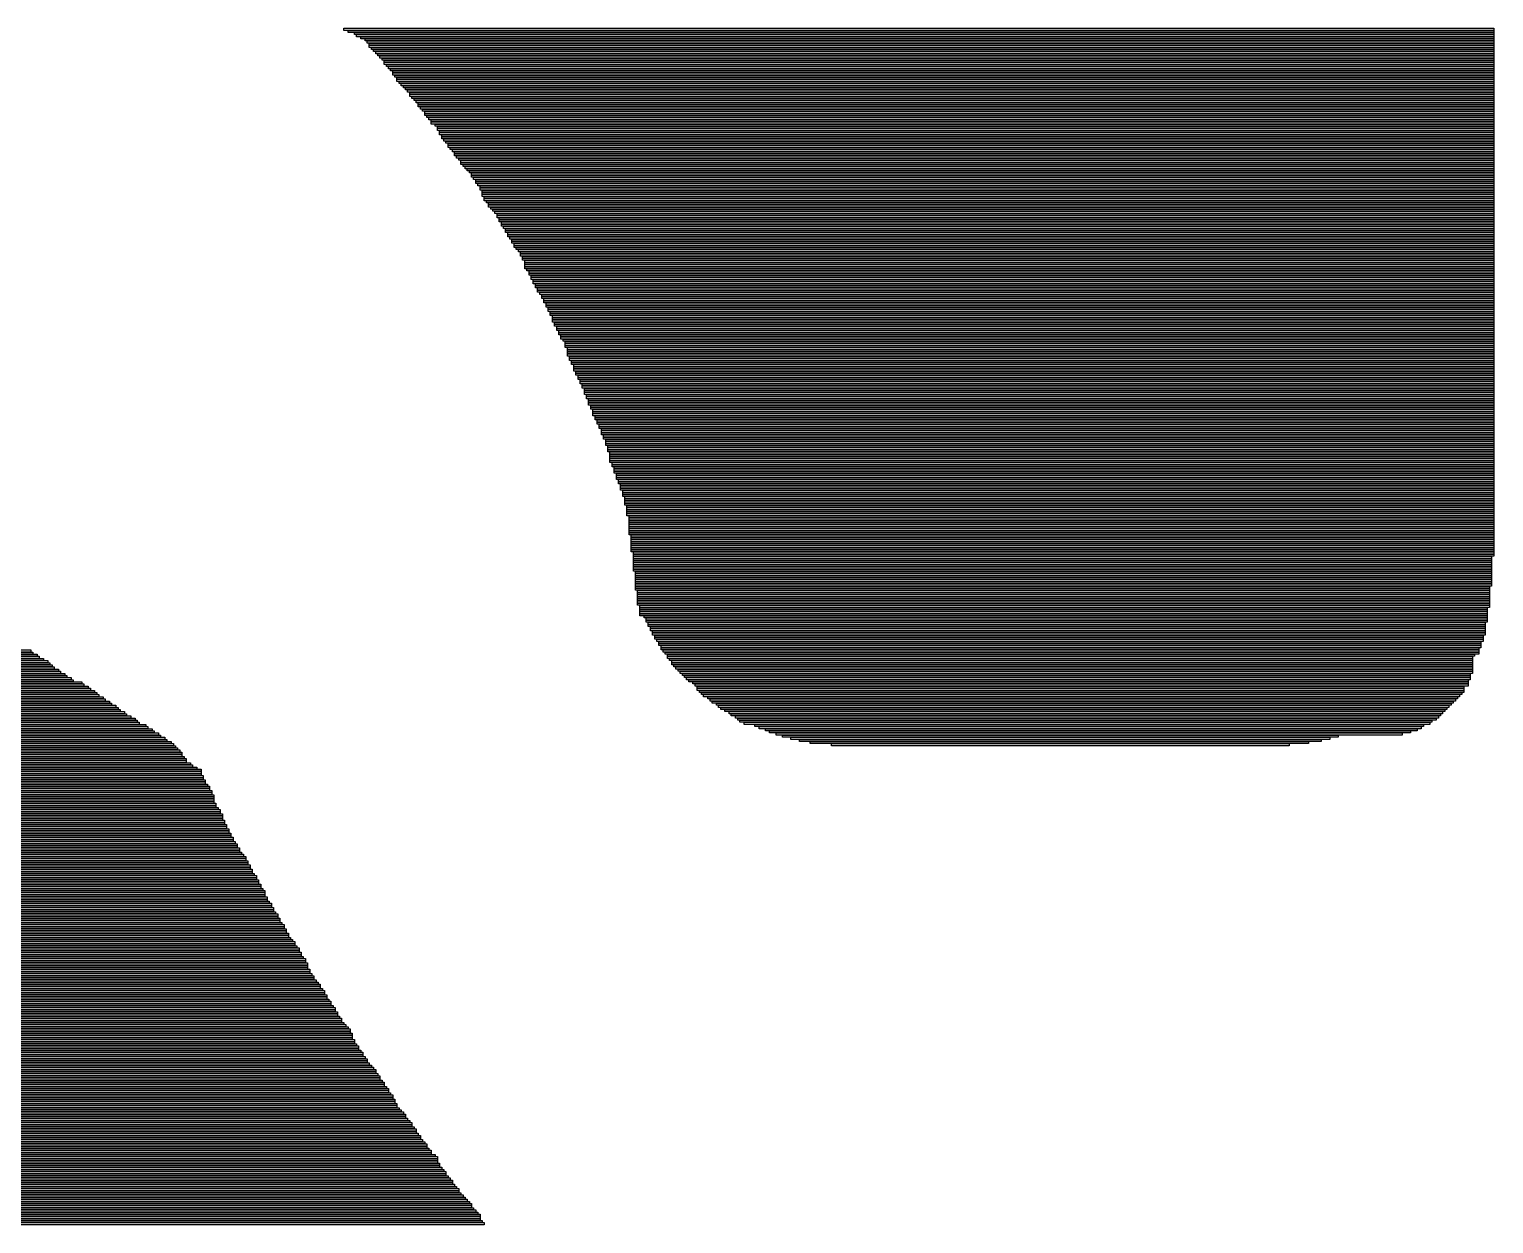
# Model space of a CAD drawing. Extents: x -4795 to 4795, y -4565 to 4565.
# Drawn here: x -2046 to -671, y 2282 to 3404 of the extents above; entities that cross this region are included whole.
import ezdxf

# ---------------------------------------------------------------- set-up
doc = ezdxf.new("R2010")
doc.units = 0
doc.layers.add('L1D0', color=1, linetype='CONTINUOUS')

# ---------------------------------------------------------------- blocks, each defined once
blk = doc.blocks.new('SOI_PAD5.png')
at = {"layer": 'L1D0'}
for points in [[(-1751, 3403), (-1751, 3405), (-671, 3405), (-671, 3403)], [(-1747, 3401), (-1747, 3403), (-671, 3403), (-671, 3401)], [(-1741, 3399), (-1741, 3401), (-671, 3401), (-671, 3399)], [(-1739, 3397), (-1739, 3399), (-671, 3399), (-671, 3397)], [(-1735, 3395), (-1735, 3397), (-671, 3397), (-671, 3395)], [(-1731, 3393), (-1731, 3395), (-671, 3395), (-671, 3393)], [(-1729, 3391), (-1729, 3393), (-671, 3393), (-671, 3391)], [(-1727, 3389), (-1727, 3391), (-671, 3391), (-671, 3389)], [(-1727, 3387), (-1727, 3389), (-671, 3389), (-671, 3387)], [(-1725, 3385), (-1725, 3387), (-671, 3387), (-671, 3385)], [(-1723, 3383), (-1723, 3385), (-671, 3385), (-671, 3383)], [(-1721, 3381), (-1721, 3383), (-671, 3383), (-671, 3381)], [(-1719, 3379), (-1719, 3381), (-671, 3381), (-671, 3379)], [(-1717, 3377), (-1717, 3379), (-671, 3379), (-671, 3377)], [(-1715, 3375), (-1715, 3377), (-671, 3377), (-671, 3375)], [(-1713, 3373), (-1713, 3375), (-671, 3375), (-671, 3373)], [(-1713, 3371), (-1713, 3373), (-671, 3373), (-671, 3371)], [(-1711, 3369), (-1711, 3371), (-671, 3371), (-671, 3369)], [(-1709, 3367), (-1709, 3369), (-671, 3369), (-671, 3367)], [(-1707, 3365), (-1707, 3367), (-671, 3367), (-671, 3365)], [(-1705, 3363), (-1705, 3365), (-671, 3365), (-671, 3363)], [(-1705, 3361), (-1705, 3363), (-671, 3363), (-671, 3361)], [(-1703, 3359), (-1703, 3361), (-671, 3361), (-671, 3359)], [(-1701, 3357), (-1701, 3359), (-671, 3359), (-671, 3357)], [(-1701, 3355), (-1701, 3357), (-671, 3357), (-671, 3355)], [(-1699, 3353), (-1699, 3355), (-671, 3355), (-671, 3353)], [(-1697, 3351), (-1697, 3353), (-671, 3353), (-671, 3351)], [(-1695, 3349), (-1695, 3351), (-671, 3351), (-671, 3349)], [(-1693, 3347), (-1693, 3349), (-671, 3349), (-671, 3347)], [(-1691, 3345), (-1691, 3347), (-671, 3347), (-671, 3345)], [(-1689, 3343), (-1689, 3345), (-671, 3345), (-671, 3343)], [(-1689, 3341), (-1689, 3343), (-671, 3343), (-671, 3341)], [(-1687, 3339), (-1687, 3341), (-671, 3341), (-671, 3339)], [(-1685, 3337), (-1685, 3339), (-671, 3339), (-671, 3337)], [(-1683, 3335), (-1683, 3337), (-671, 3337), (-671, 3335)], [(-1681, 3333), (-1681, 3335), (-671, 3335), (-671, 3333)], [(-1681, 3331), (-1681, 3333), (-671, 3333), (-671, 3331)], [(-1679, 3329), (-1679, 3331), (-671, 3331), (-671, 3329)], [(-1677, 3327), (-1677, 3329), (-671, 3329), (-671, 3327)], [(-1675, 3325), (-1675, 3327), (-671, 3327), (-671, 3325)], [(-1675, 3323), (-1675, 3325), (-671, 3325), (-671, 3323)], [(-1673, 3321), (-1673, 3323), (-671, 3323), (-671, 3321)], [(-1671, 3319), (-1671, 3321), (-671, 3321), (-671, 3319)], [(-1669, 3317), (-1669, 3319), (-671, 3319), (-671, 3317)], [(-1669, 3315), (-1669, 3317), (-671, 3317), (-671, 3315)], [(-1665, 3313), (-1665, 3315), (-671, 3315), (-671, 3313)], [(-1663, 3311), (-1663, 3313), (-671, 3313), (-671, 3311)], [(-1663, 3309), (-1663, 3311), (-671, 3311), (-671, 3309)], [(-1661, 3307), (-1661, 3309), (-671, 3309), (-671, 3307)], [(-1661, 3305), (-1661, 3307), (-671, 3307), (-671, 3305)], [(-1659, 3303), (-1659, 3305), (-671, 3305), (-671, 3303)], [(-1659, 3301), (-1659, 3303), (-671, 3303), (-671, 3301)], [(-1657, 3299), (-1657, 3301), (-671, 3301), (-671, 3299)], [(-1655, 3297), (-1655, 3299), (-671, 3299), (-671, 3297)], [(-1653, 3295), (-1653, 3297), (-671, 3297), (-671, 3295)], [(-1653, 3293), (-1653, 3295), (-671, 3295), (-671, 3293)], [(-1651, 3291), (-1651, 3293), (-671, 3293), (-671, 3291)], [(-1649, 3289), (-1649, 3291), (-671, 3291), (-671, 3289)], [(-1647, 3287), (-1647, 3289), (-671, 3289), (-671, 3287)], [(-1647, 3285), (-1647, 3287), (-671, 3287), (-671, 3285)], [(-1645, 3283), (-1645, 3285), (-671, 3285), (-671, 3283)], [(-1643, 3281), (-1643, 3283), (-671, 3283), (-671, 3281)], [(-1641, 3279), (-1641, 3281), (-671, 3281), (-671, 3279)], [(-1641, 3277), (-1641, 3279), (-671, 3279), (-671, 3277)], [(-1639, 3275), (-1639, 3277), (-671, 3277), (-671, 3275)], [(-1637, 3273), (-1637, 3275), (-671, 3275), (-671, 3273)], [(-1635, 3271), (-1635, 3273), (-671, 3273), (-671, 3271)], [(-1633, 3269), (-1633, 3271), (-671, 3271), (-671, 3269)], [(-1631, 3267), (-1631, 3269), (-671, 3269), (-671, 3267)], [(-1631, 3265), (-1631, 3267), (-671, 3267), (-671, 3265)], [(-1629, 3263), (-1629, 3265), (-671, 3265), (-671, 3263)], [(-1627, 3261), (-1627, 3263), (-671, 3263), (-671, 3261)], [(-1627, 3259), (-1627, 3261), (-671, 3261), (-671, 3259)], [(-1625, 3257), (-1625, 3259), (-671, 3259), (-671, 3257)], [(-1623, 3255), (-1623, 3257), (-671, 3257), (-671, 3255)], [(-1623, 3253), (-1623, 3255), (-671, 3255), (-671, 3253)], [(-1621, 3251), (-1621, 3253), (-671, 3253), (-671, 3251)], [(-1621, 3249), (-1621, 3251), (-671, 3251), (-671, 3249)], [(-1621, 3247), (-1621, 3249), (-671, 3249), (-671, 3247)], [(-1619, 3245), (-1619, 3247), (-671, 3247), (-671, 3245)], [(-1619, 3243), (-1619, 3245), (-671, 3245), (-671, 3243)], [(-1617, 3241), (-1617, 3243), (-671, 3243), (-671, 3241)], [(-1615, 3239), (-1615, 3241), (-671, 3241), (-671, 3239)], [(-1615, 3237), (-1615, 3239), (-671, 3239), (-671, 3237)], [(-1613, 3235), (-1613, 3237), (-671, 3237), (-671, 3235)], [(-1611, 3233), (-1611, 3235), (-671, 3235), (-671, 3233)], [(-1609, 3231), (-1609, 3233), (-671, 3233), (-671, 3231)], [(-1607, 3229), (-1607, 3231), (-671, 3231), (-671, 3229)], [(-1607, 3227), (-1607, 3229), (-671, 3229), (-671, 3227)], [(-1605, 3225), (-1605, 3227), (-671, 3227), (-671, 3225)], [(-1605, 3223), (-1605, 3225), (-671, 3225), (-671, 3223)], [(-1603, 3221), (-1603, 3223), (-671, 3223), (-671, 3221)], [(-1603, 3219), (-1603, 3221), (-671, 3221), (-671, 3219)], [(-1601, 3217), (-1601, 3219), (-671, 3219), (-671, 3217)], [(-1599, 3215), (-1599, 3217), (-671, 3217), (-671, 3215)], [(-1599, 3213), (-1599, 3215), (-671, 3215), (-671, 3213)], [(-1597, 3211), (-1597, 3213), (-671, 3213), (-671, 3211)], [(-1597, 3209), (-1597, 3211), (-671, 3211), (-671, 3209)], [(-1595, 3207), (-1595, 3209), (-671, 3209), (-671, 3207)], [(-1593, 3205), (-1593, 3207), (-671, 3207), (-671, 3205)], [(-1593, 3203), (-1593, 3205), (-671, 3205), (-671, 3203)], [(-1591, 3201), (-1591, 3203), (-671, 3203), (-671, 3201)], [(-1591, 3199), (-1591, 3201), (-671, 3201), (-671, 3199)], [(-1589, 3197), (-1589, 3199), (-671, 3199), (-671, 3197)], [(-1587, 3195), (-1587, 3197), (-671, 3197), (-671, 3195)], [(-1585, 3193), (-1585, 3195), (-671, 3195), (-671, 3193)], [(-1585, 3191), (-1585, 3193), (-671, 3193), (-671, 3191)], [(-1583, 3189), (-1583, 3191), (-671, 3191), (-671, 3189)], [(-1583, 3187), (-1583, 3189), (-671, 3189), (-671, 3187)], [(-1581, 3185), (-1581, 3187), (-671, 3187), (-671, 3185)], [(-1581, 3183), (-1581, 3185), (-671, 3185), (-671, 3183)], [(-1581, 3181), (-1581, 3183), (-671, 3183), (-671, 3181)], [(-1581, 3179), (-1581, 3181), (-671, 3181), (-671, 3179)], [(-1579, 3177), (-1579, 3179), (-671, 3179), (-671, 3177)], [(-1577, 3175), (-1577, 3177), (-671, 3177), (-671, 3175)], [(-1577, 3173), (-1577, 3175), (-671, 3175), (-671, 3173)], [(-1575, 3171), (-1575, 3173), (-671, 3173), (-671, 3171)], [(-1575, 3169), (-1575, 3171), (-671, 3171), (-671, 3169)], [(-1573, 3167), (-1573, 3169), (-671, 3169), (-671, 3167)], [(-1573, 3165), (-1573, 3167), (-671, 3167), (-671, 3165)], [(-1571, 3163), (-1571, 3165), (-671, 3165), (-671, 3163)], [(-1571, 3161), (-1571, 3163), (-671, 3163), (-671, 3161)], [(-1569, 3159), (-1569, 3161), (-671, 3161), (-671, 3159)], [(-1569, 3157), (-1569, 3159), (-671, 3159), (-671, 3157)], [(-1567, 3155), (-1567, 3157), (-671, 3157), (-671, 3155)], [(-1565, 3153), (-1565, 3155), (-671, 3155), (-671, 3153)], [(-1565, 3151), (-1565, 3153), (-671, 3153), (-671, 3151)], [(-1563, 3149), (-1563, 3151), (-671, 3151), (-671, 3149)], [(-1563, 3147), (-1563, 3149), (-671, 3149), (-671, 3147)], [(-1561, 3145), (-1561, 3147), (-671, 3147), (-671, 3145)], [(-1561, 3143), (-1561, 3145), (-671, 3145), (-671, 3143)], [(-1559, 3141), (-1559, 3143), (-671, 3143), (-671, 3141)], [(-1559, 3139), (-1559, 3141), (-671, 3141), (-671, 3139)], [(-1557, 3137), (-1557, 3139), (-671, 3139), (-671, 3137)], [(-1557, 3135), (-1557, 3137), (-671, 3137), (-671, 3135)], [(-1555, 3133), (-1555, 3135), (-671, 3135), (-671, 3133)], [(-1555, 3131), (-1555, 3133), (-671, 3133), (-671, 3131)], [(-1555, 3129), (-1555, 3131), (-671, 3131), (-671, 3129)], [(-1553, 3127), (-1553, 3129), (-671, 3129), (-671, 3127)], [(-1553, 3125), (-1553, 3127), (-671, 3127), (-671, 3125)], [(-1551, 3123), (-1551, 3125), (-671, 3125), (-671, 3123)], [(-1551, 3121), (-1551, 3123), (-671, 3123), (-671, 3121)], [(-1549, 3119), (-1549, 3121), (-671, 3121), (-671, 3119)], [(-1549, 3117), (-1549, 3119), (-671, 3119), (-671, 3117)], [(-1547, 3115), (-1547, 3117), (-671, 3117), (-671, 3115)], [(-1547, 3113), (-1547, 3115), (-671, 3115), (-671, 3113)], [(-1545, 3111), (-1545, 3113), (-671, 3113), (-671, 3111)], [(-1543, 3109), (-1543, 3111), (-671, 3111), (-671, 3109)], [(-1543, 3107), (-1543, 3109), (-671, 3109), (-671, 3107)], [(-1543, 3105), (-1543, 3107), (-671, 3107), (-671, 3105)], [(-1541, 3103), (-1541, 3105), (-671, 3105), (-671, 3103)], [(-1541, 3101), (-1541, 3103), (-671, 3103), (-671, 3101)], [(-1541, 3099), (-1541, 3101), (-671, 3101), (-671, 3099)], [(-1541, 3097), (-1541, 3099), (-671, 3099), (-671, 3097)], [(-1539, 3095), (-1539, 3097), (-671, 3097), (-671, 3095)], [(-1539, 3093), (-1539, 3095), (-671, 3095), (-671, 3093)], [(-1537, 3091), (-1537, 3093), (-671, 3093), (-671, 3091)], [(-1537, 3089), (-1537, 3091), (-671, 3091), (-671, 3089)], [(-1535, 3087), (-1535, 3089), (-671, 3089), (-671, 3087)], [(-1535, 3085), (-1535, 3087), (-671, 3087), (-671, 3085)], [(-1535, 3083), (-1535, 3085), (-671, 3085), (-671, 3083)], [(-1533, 3081), (-1533, 3083), (-671, 3083), (-671, 3081)], [(-1533, 3079), (-1533, 3081), (-671, 3081), (-671, 3079)], [(-1531, 3077), (-1531, 3079), (-671, 3079), (-671, 3077)], [(-1531, 3075), (-1531, 3077), (-671, 3077), (-671, 3075)], [(-1529, 3073), (-1529, 3075), (-671, 3075), (-671, 3073)], [(-1529, 3071), (-1529, 3073), (-671, 3073), (-671, 3071)], [(-1527, 3069), (-1527, 3071), (-671, 3071), (-671, 3069)], [(-1527, 3067), (-1527, 3069), (-671, 3069), (-671, 3067)], [(-1525, 3065), (-1525, 3067), (-671, 3067), (-671, 3065)], [(-1525, 3063), (-1525, 3065), (-671, 3065), (-671, 3063)], [(-1525, 3061), (-1525, 3063), (-671, 3063), (-671, 3061)], [(-1523, 3059), (-1523, 3061), (-671, 3061), (-671, 3059)], [(-1523, 3057), (-1523, 3059), (-671, 3059), (-671, 3057)], [(-1521, 3055), (-1521, 3057), (-671, 3057), (-671, 3055)], [(-1521, 3053), (-1521, 3055), (-671, 3055), (-671, 3053)], [(-1521, 3051), (-1521, 3053), (-671, 3053), (-671, 3051)], [(-1519, 3049), (-1519, 3051), (-671, 3051), (-671, 3049)], [(-1519, 3047), (-1519, 3049), (-671, 3049), (-671, 3047)], [(-1517, 3045), (-1517, 3047), (-671, 3047), (-671, 3045)], [(-1517, 3043), (-1517, 3045), (-671, 3045), (-671, 3043)], [(-1517, 3041), (-1517, 3043), (-671, 3043), (-671, 3041)], [(-1515, 3039), (-1515, 3041), (-671, 3041), (-671, 3039)], [(-1515, 3037), (-1515, 3039), (-671, 3039), (-671, 3037)], [(-1513, 3035), (-1513, 3037), (-671, 3037), (-671, 3035)], [(-1513, 3033), (-1513, 3035), (-671, 3035), (-671, 3033)], [(-1511, 3031), (-1511, 3033), (-671, 3033), (-671, 3031)], [(-1511, 3029), (-1511, 3031), (-671, 3031), (-671, 3029)], [(-1509, 3027), (-1509, 3029), (-671, 3029), (-671, 3027)], [(-1509, 3025), (-1509, 3027), (-671, 3027), (-671, 3025)], [(-1509, 3023), (-1509, 3025), (-671, 3025), (-671, 3023)], [(-1507, 3021), (-1507, 3023), (-671, 3023), (-671, 3021)], [(-1507, 3019), (-1507, 3021), (-671, 3021), (-671, 3019)], [(-1505, 3017), (-1505, 3019), (-671, 3019), (-671, 3017)], [(-1505, 3015), (-1505, 3017), (-671, 3017), (-671, 3015)], [(-1505, 3013), (-1505, 3015), (-671, 3015), (-671, 3013)], [(-1503, 3011), (-1503, 3013), (-671, 3013), (-671, 3011)], [(-1503, 3009), (-1503, 3011), (-671, 3011), (-671, 3009)], [(-1503, 3007), (-1503, 3009), (-671, 3009), (-671, 3007)], [(-1501, 3005), (-1501, 3007), (-671, 3007), (-671, 3005)], [(-1501, 3003), (-1501, 3005), (-671, 3005), (-671, 3003)], [(-1501, 3001), (-1501, 3003), (-671, 3003), (-671, 3001)], [(-1501, 2999), (-1501, 3001), (-671, 3001), (-671, 2999)], [(-1501, 2997), (-1501, 2999), (-671, 2999), (-671, 2997)], [(-1499, 2995), (-1499, 2997), (-671, 2997), (-671, 2995)], [(-1499, 2993), (-1499, 2995), (-671, 2995), (-671, 2993)], [(-1497, 2991), (-1497, 2993), (-671, 2993), (-671, 2991)], [(-1497, 2989), (-1497, 2991), (-671, 2991), (-671, 2989)], [(-1497, 2987), (-1497, 2989), (-671, 2989), (-671, 2987)], [(-1495, 2985), (-1495, 2987), (-671, 2987), (-671, 2985)], [(-1495, 2983), (-1495, 2985), (-671, 2985), (-671, 2983)], [(-1495, 2981), (-1495, 2983), (-671, 2983), (-671, 2981)], [(-1493, 2979), (-1493, 2981), (-671, 2981), (-671, 2979)], [(-1493, 2977), (-1493, 2979), (-671, 2979), (-671, 2977)], [(-1491, 2975), (-1491, 2977), (-671, 2977), (-671, 2975)], [(-1491, 2973), (-1491, 2975), (-671, 2975), (-671, 2973)], [(-1491, 2971), (-1491, 2973), (-671, 2973), (-671, 2971)], [(-1489, 2969), (-1489, 2971), (-671, 2971), (-671, 2969)], [(-1489, 2967), (-1489, 2969), (-671, 2969), (-671, 2967)], [(-1489, 2965), (-1489, 2967), (-671, 2967), (-671, 2965)], [(-1487, 2963), (-1487, 2965), (-671, 2965), (-671, 2963)], [(-1487, 2961), (-1487, 2963), (-671, 2963), (-671, 2961)], [(-1487, 2959), (-1487, 2961), (-671, 2961), (-671, 2959)], [(-1487, 2957), (-1487, 2959), (-671, 2959), (-671, 2957)], [(-1485, 2955), (-1485, 2957), (-671, 2957), (-671, 2955)], [(-1485, 2953), (-1485, 2955), (-671, 2955), (-671, 2953)], [(-1485, 2951), (-1485, 2953), (-671, 2953), (-671, 2951)], [(-1485, 2949), (-1485, 2951), (-671, 2951), (-671, 2949)], [(-1485, 2947), (-1485, 2949), (-671, 2949), (-671, 2947)], [(-1483, 2945), (-1483, 2947), (-671, 2947), (-671, 2945)], [(-1483, 2943), (-1483, 2945), (-671, 2945), (-671, 2943)], [(-1483, 2941), (-1483, 2943), (-671, 2943), (-671, 2941)], [(-1483, 2939), (-1483, 2941), (-671, 2941), (-671, 2939)], [(-1483, 2937), (-1483, 2939), (-671, 2939), (-671, 2937)], [(-1483, 2935), (-1483, 2937), (-671, 2937), (-671, 2935)], [(-1483, 2933), (-1483, 2935), (-671, 2935), (-671, 2933)], [(-1483, 2931), (-1483, 2933), (-671, 2933), (-671, 2931)], [(-1483, 2929), (-1483, 2931), (-671, 2931), (-671, 2929)], [(-1481, 2927), (-1481, 2929), (-671, 2929), (-671, 2927)], [(-1481, 2925), (-1481, 2927), (-671, 2927), (-671, 2925)], [(-1481, 2923), (-1481, 2925), (-671, 2925), (-671, 2923)], [(-1481, 2921), (-1481, 2923), (-671, 2923), (-671, 2921)], [(-1481, 2919), (-1481, 2921), (-671, 2921), (-671, 2919)], [(-1481, 2917), (-1481, 2919), (-671, 2919), (-671, 2917)], [(-1481, 2915), (-1481, 2917), (-671, 2917), (-671, 2915)], [(-1481, 2913), (-1481, 2915), (-671, 2915), (-671, 2913)], [(-1479, 2911), (-1479, 2913), (-671, 2913), (-671, 2911)], [(-1479, 2909), (-1479, 2911), (-671, 2911), (-671, 2909)], [(-1479, 2907), (-1479, 2909), (-673, 2909), (-673, 2907)], [(-1479, 2905), (-1479, 2907), (-673, 2907), (-673, 2905)], [(-1479, 2903), (-1479, 2905), (-673, 2905), (-673, 2903)], [(-1479, 2901), (-1479, 2903), (-673, 2903), (-673, 2901)], [(-1479, 2899), (-1479, 2901), (-673, 2901), (-673, 2899)], [(-1479, 2897), (-1479, 2899), (-673, 2899), (-673, 2897)], [(-1479, 2895), (-1479, 2897), (-673, 2897), (-673, 2895)], [(-1477, 2893), (-1477, 2895), (-673, 2895), (-673, 2893)], [(-1477, 2891), (-1477, 2893), (-673, 2893), (-673, 2891)], [(-1477, 2889), (-1477, 2891), (-673, 2891), (-673, 2889)], [(-1477, 2887), (-1477, 2889), (-673, 2889), (-673, 2887)], [(-1477, 2885), (-1477, 2887), (-673, 2887), (-673, 2885)], [(-1477, 2883), (-1477, 2885), (-673, 2885), (-673, 2883)], [(-1477, 2881), (-1477, 2883), (-673, 2883), (-673, 2881)], [(-1477, 2879), (-1477, 2881), (-675, 2881), (-675, 2879)], [(-1477, 2877), (-1477, 2879), (-675, 2879), (-675, 2877)], [(-1475, 2875), (-1475, 2877), (-675, 2877), (-675, 2875)], [(-1475, 2873), (-1475, 2875), (-675, 2875), (-675, 2873)], [(-1475, 2871), (-1475, 2873), (-675, 2873), (-675, 2871)], [(-1475, 2869), (-1475, 2871), (-675, 2871), (-675, 2869)], [(-1475, 2867), (-1475, 2869), (-675, 2869), (-675, 2867)], [(-1475, 2865), (-1475, 2867), (-675, 2867), (-675, 2865)], [(-1475, 2863), (-1475, 2865), (-675, 2865), (-675, 2863)], [(-1473, 2861), (-1473, 2863), (-675, 2863), (-675, 2861)], [(-1473, 2859), (-1473, 2861), (-677, 2861), (-677, 2859)], [(-1473, 2857), (-1473, 2859), (-677, 2859), (-677, 2857)], [(-1473, 2855), (-1473, 2857), (-677, 2857), (-677, 2855)], [(-1473, 2853), (-1473, 2855), (-677, 2855), (-677, 2853)], [(-1469, 2851), (-1469, 2853), (-677, 2853), (-677, 2851)], [(-1467, 2849), (-1467, 2851), (-677, 2851), (-677, 2849)], [(-1467, 2847), (-1467, 2849), (-677, 2849), (-677, 2847)], [(-1465, 2845), (-1465, 2847), (-679, 2847), (-679, 2845)], [(-1465, 2843), (-1465, 2845), (-679, 2845), (-679, 2843)], [(-1463, 2841), (-1463, 2843), (-679, 2843), (-679, 2841)], [(-1463, 2839), (-1463, 2841), (-679, 2841), (-679, 2839)], [(-1461, 2837), (-1461, 2839), (-679, 2839), (-679, 2837)], [(-1461, 2835), (-1461, 2837), (-679, 2837), (-679, 2835)], [(-1459, 2833), (-1459, 2835), (-681, 2835), (-681, 2833)], [(-4041, 2819), (-4041, 2821), (-2045, 2821), (-2045, 2819)], [(-1459, 2831), (-1459, 2833), (-681, 2833), (-681, 2831)], [(-1457, 2829), (-1457, 2831), (-681, 2831), (-681, 2829)], [(-1455, 2827), (-1455, 2829), (-683, 2829), (-683, 2827)], [(-1455, 2825), (-1455, 2827), (-683, 2827), (-683, 2825)], [(-1453, 2823), (-1453, 2825), (-683, 2825), (-683, 2823)], [(-1453, 2821), (-1453, 2823), (-685, 2823), (-685, 2821)], [(-1451, 2819), (-1451, 2821), (-685, 2821), (-685, 2819)], [(-4041, 2817), (-4041, 2819), (-2043, 2819), (-2043, 2817)], [(-4039, 2815), (-4039, 2817), (-2039, 2817), (-2039, 2815)], [(-4037, 2813), (-4037, 2815), (-2037, 2815), (-2037, 2813)], [(-4035, 2811), (-4035, 2813), (-2033, 2813), (-2033, 2811)], [(-4035, 2809), (-4035, 2811), (-2029, 2811), (-2029, 2809)], [(-4033, 2807), (-4033, 2809), (-2027, 2809), (-2027, 2807)], [(-4031, 2805), (-4031, 2807), (-2025, 2807), (-2025, 2805)], [(-1449, 2817), (-1449, 2819), (-685, 2819), (-685, 2817)], [(-1447, 2815), (-1447, 2817), (-689, 2817), (-689, 2815)], [(-1447, 2813), (-1447, 2815), (-691, 2815), (-691, 2813)], [(-1445, 2811), (-1445, 2813), (-691, 2813), (-691, 2811)], [(-1443, 2809), (-1443, 2811), (-691, 2811), (-691, 2809)], [(-1443, 2807), (-1443, 2809), (-691, 2809), (-691, 2807)], [(-1441, 2805), (-1441, 2807), (-691, 2807), (-691, 2805)], [(-4029, 2803), (-4029, 2805), (-2023, 2805), (-2023, 2803)], [(-4029, 2801), (-4029, 2803), (-2019, 2803), (-2019, 2801)], [(-4027, 2799), (-4027, 2801), (-2017, 2801), (-2017, 2799)], [(-4025, 2797), (-4025, 2799), (-2013, 2799), (-2013, 2797)], [(-4025, 2795), (-4025, 2797), (-2011, 2797), (-2011, 2795)], [(-4023, 2793), (-4023, 2795), (-2007, 2795), (-2007, 2793)], [(-4023, 2791), (-4023, 2793), (-2005, 2793), (-2005, 2791)], [(-1439, 2803), (-1439, 2805), (-691, 2805), (-691, 2803)], [(-1437, 2801), (-1437, 2803), (-691, 2803), (-691, 2801)], [(-1435, 2799), (-1435, 2801), (-691, 2801), (-691, 2799)], [(-1433, 2797), (-1433, 2799), (-693, 2799), (-693, 2797)], [(-1431, 2795), (-1431, 2797), (-693, 2797), (-693, 2795)], [(-1429, 2793), (-1429, 2795), (-693, 2795), (-693, 2793)], [(-1427, 2791), (-1427, 2793), (-695, 2793), (-695, 2791)], [(-4023, 2789), (-4023, 2791), (-1997, 2791), (-1997, 2789)], [(-4021, 2787), (-4021, 2789), (-1995, 2789), (-1995, 2787)], [(-4021, 2785), (-4021, 2787), (-1991, 2787), (-1991, 2785)], [(-4019, 2783), (-4019, 2785), (-1989, 2785), (-1989, 2783)], [(-4019, 2781), (-4019, 2783), (-1985, 2783), (-1985, 2781)], [(-4019, 2779), (-4019, 2781), (-1983, 2781), (-1983, 2779)], [(-4017, 2777), (-4017, 2779), (-1981, 2779), (-1981, 2777)], [(-1423, 2789), (-1423, 2791), (-695, 2791), (-695, 2789)], [(-1421, 2787), (-1421, 2789), (-695, 2789), (-695, 2787)], [(-1419, 2785), (-1419, 2787), (-699, 2787), (-699, 2785)], [(-1419, 2783), (-1419, 2785), (-699, 2785), (-699, 2783)], [(-1417, 2781), (-1417, 2783), (-699, 2783), (-699, 2781)], [(-1415, 2779), (-1415, 2781), (-701, 2781), (-701, 2779)], [(-1413, 2777), (-1413, 2779), (-703, 2779), (-703, 2777)], [(-4017, 2775), (-4017, 2777), (-1977, 2777), (-1977, 2775)], [(-4017, 2773), (-4017, 2775), (-1975, 2775), (-1975, 2773)], [(-4015, 2771), (-4015, 2773), (-1971, 2773), (-1971, 2771)], [(-4013, 2769), (-4013, 2771), (-1969, 2771), (-1969, 2769)], [(-4013, 2767), (-4013, 2769), (-1965, 2769), (-1965, 2767)], [(-4013, 2765), (-4013, 2767), (-1963, 2767), (-1963, 2765)], [(-4011, 2763), (-4011, 2765), (-1961, 2765), (-1961, 2763)], [(-1409, 2775), (-1409, 2777), (-705, 2777), (-705, 2775)], [(-1407, 2773), (-1407, 2775), (-707, 2775), (-707, 2773)], [(-1405, 2771), (-1405, 2773), (-709, 2773), (-709, 2771)], [(-1401, 2769), (-1401, 2771), (-711, 2771), (-711, 2769)], [(-1399, 2767), (-1399, 2769), (-713, 2769), (-713, 2767)], [(-1397, 2765), (-1397, 2767), (-715, 2767), (-715, 2765)], [(-1393, 2763), (-1393, 2765), (-717, 2765), (-717, 2763)], [(-4011, 2761), (-4011, 2763), (-1957, 2763), (-1957, 2761)], [(-4011, 2759), (-4011, 2761), (-1955, 2761), (-1955, 2759)], [(-4009, 2757), (-4009, 2759), (-1951, 2759), (-1951, 2757)], [(-4009, 2755), (-4009, 2757), (-1947, 2757), (-1947, 2755)], [(-4009, 2753), (-4009, 2755), (-1945, 2755), (-1945, 2753)], [(-4009, 2751), (-4009, 2753), (-1943, 2753), (-1943, 2751)], [(-4007, 2749), (-4007, 2751), (-1937, 2751), (-1937, 2749)], [(-1389, 2761), (-1389, 2763), (-719, 2763), (-719, 2761)], [(-1387, 2759), (-1387, 2761), (-721, 2761), (-721, 2759)], [(-1383, 2757), (-1383, 2759), (-723, 2759), (-723, 2757)], [(-1381, 2755), (-1381, 2757), (-725, 2757), (-725, 2755)], [(-1379, 2753), (-1379, 2755), (-729, 2755), (-729, 2753)], [(-1375, 2751), (-1375, 2753), (-731, 2753), (-731, 2751)], [(-1365, 2749), (-1365, 2751), (-737, 2751), (-737, 2749)], [(-4007, 2747), (-4007, 2749), (-1935, 2749), (-1935, 2747)], [(-4007, 2745), (-4007, 2747), (-1931, 2747), (-1931, 2745)], [(-4007, 2743), (-4007, 2745), (-1929, 2745), (-1929, 2743)], [(-4005, 2741), (-4005, 2743), (-1925, 2743), (-1925, 2741)], [(-4005, 2739), (-4005, 2741), (-1923, 2741), (-1923, 2739)], [(-4005, 2737), (-4005, 2739), (-1919, 2739), (-1919, 2737)], [(-4003, 2735), (-4003, 2737), (-1917, 2737), (-1917, 2735)], [(-1361, 2747), (-1361, 2749), (-739, 2749), (-739, 2747)], [(-1355, 2745), (-1355, 2747), (-743, 2747), (-743, 2745)], [(-1351, 2743), (-1351, 2745), (-749, 2745), (-749, 2743)], [(-1345, 2741), (-1345, 2743), (-757, 2743), (-757, 2741)], [(-1339, 2739), (-1339, 2741), (-817, 2741), (-817, 2739)], [(-1331, 2737), (-1331, 2739), (-825, 2739), (-825, 2737)], [(-1323, 2735), (-1323, 2737), (-833, 2737), (-833, 2735)], [(-4003, 2733), (-4003, 2735), (-1913, 2735), (-1913, 2733)], [(-4003, 2731), (-4003, 2733), (-1911, 2733), (-1911, 2731)], [(-4001, 2729), (-4001, 2731), (-1909, 2731), (-1909, 2729)], [(-4001, 2727), (-4001, 2729), (-1907, 2729), (-1907, 2727)], [(-4001, 2725), (-4001, 2727), (-1905, 2727), (-1905, 2725)], [(-3999, 2723), (-3999, 2725), (-1903, 2725), (-1903, 2723)], [(-1313, 2733), (-1313, 2735), (-845, 2735), (-845, 2733)], [(-1293, 2731), (-1293, 2733), (-863, 2733), (-863, 2731)], [(-3999, 2721), (-3999, 2723), (-1903, 2723), (-1903, 2721)], [(-3999, 2719), (-3999, 2721), (-1901, 2721), (-1901, 2719)], [(-3999, 2717), (-3999, 2719), (-1899, 2719), (-1899, 2717)], [(-3999, 2715), (-3999, 2717), (-1899, 2717), (-1899, 2715)], [(-3997, 2713), (-3997, 2715), (-1895, 2715), (-1895, 2713)], [(-3997, 2711), (-3997, 2713), (-1893, 2713), (-1893, 2711)], [(-3995, 2709), (-3995, 2711), (-1889, 2711), (-1889, 2709)], [(-3995, 2707), (-3995, 2709), (-1885, 2709), (-1885, 2707)], [(-3993, 2705), (-3993, 2707), (-1885, 2707), (-1885, 2705)], [(-3993, 2703), (-3993, 2705), (-1885, 2705), (-1885, 2703)], [(-3993, 2701), (-3993, 2703), (-1883, 2703), (-1883, 2701)], [(-3991, 2699), (-3991, 2701), (-1883, 2701), (-1883, 2699)], [(-3991, 2697), (-3991, 2699), (-1881, 2699), (-1881, 2697)], [(-3991, 2695), (-3991, 2697), (-1881, 2697), (-1881, 2695)], [(-3991, 2693), (-3991, 2695), (-1879, 2695), (-1879, 2693)], [(-3989, 2691), (-3989, 2693), (-1877, 2693), (-1877, 2691)], [(-3989, 2689), (-3989, 2691), (-1877, 2691), (-1877, 2689)], [(-3989, 2687), (-3989, 2689), (-1875, 2689), (-1875, 2687)], [(-3987, 2685), (-3987, 2687), (-1875, 2687), (-1875, 2685)], [(-3987, 2683), (-3987, 2685), (-1873, 2685), (-1873, 2683)], [(-3987, 2681), (-3987, 2683), (-1873, 2683), (-1873, 2681)], [(-3985, 2679), (-3985, 2681), (-1873, 2681), (-1873, 2679)], [(-3985, 2677), (-3985, 2679), (-1873, 2679), (-1873, 2677)], [(-3983, 2675), (-3983, 2677), (-1871, 2677), (-1871, 2675)], [(-3983, 2673), (-3983, 2675), (-1871, 2675), (-1871, 2673)], [(-3981, 2671), (-3981, 2673), (-1869, 2673), (-1869, 2671)], [(-3981, 2669), (-3981, 2671), (-1867, 2671), (-1867, 2669)], [(-3979, 2667), (-3979, 2669), (-1867, 2669), (-1867, 2667)], [(-3977, 2665), (-3977, 2667), (-1865, 2667), (-1865, 2665)], [(-3977, 2663), (-3977, 2665), (-1865, 2665), (-1865, 2663)], [(-3977, 2661), (-3977, 2663), (-1865, 2663), (-1865, 2661)], [(-3975, 2659), (-3975, 2661), (-1863, 2661), (-1863, 2659)], [(-3973, 2657), (-3973, 2659), (-1863, 2659), (-1863, 2657)], [(-3973, 2655), (-3973, 2657), (-1861, 2657), (-1861, 2655)], [(-3971, 2653), (-3971, 2655), (-1861, 2655), (-1861, 2653)], [(-3971, 2651), (-3971, 2653), (-1859, 2653), (-1859, 2651)], [(-3969, 2649), (-3969, 2651), (-1859, 2651), (-1859, 2649)], [(-3969, 2647), (-3969, 2649), (-1857, 2649), (-1857, 2647)], [(-3967, 2645), (-3967, 2647), (-1857, 2647), (-1857, 2645)], [(-3967, 2643), (-3967, 2645), (-1855, 2645), (-1855, 2643)], [(-3965, 2641), (-3965, 2643), (-1855, 2643), (-1855, 2641)], [(-3965, 2639), (-3965, 2641), (-1853, 2641), (-1853, 2639)], [(-3965, 2637), (-3965, 2639), (-1851, 2639), (-1851, 2637)], [(-3963, 2635), (-3963, 2637), (-1851, 2637), (-1851, 2635)], [(-3963, 2633), (-3963, 2635), (-1849, 2635), (-1849, 2633)], [(-3961, 2631), (-3961, 2633), (-1849, 2633), (-1849, 2631)], [(-3961, 2629), (-3961, 2631), (-1847, 2631), (-1847, 2629)], [(-3959, 2627), (-3959, 2629), (-1845, 2629), (-1845, 2627)], [(-3959, 2625), (-3959, 2627), (-1843, 2627), (-1843, 2625)], [(-3957, 2623), (-3957, 2625), (-1843, 2625), (-1843, 2623)], [(-3957, 2621), (-3957, 2623), (-1841, 2623), (-1841, 2621)], [(-3955, 2619), (-3955, 2621), (-1841, 2621), (-1841, 2619)], [(-3953, 2617), (-3953, 2619), (-1839, 2619), (-1839, 2617)], [(-3951, 2615), (-3951, 2617), (-1839, 2617), (-1839, 2615)], [(-3951, 2613), (-3951, 2615), (-1837, 2615), (-1837, 2613)], [(-3949, 2611), (-3949, 2613), (-1837, 2613), (-1837, 2611)], [(-3947, 2609), (-3947, 2611), (-1835, 2611), (-1835, 2609)], [(-3945, 2607), (-3945, 2609), (-1833, 2609), (-1833, 2607)], [(-3943, 2605), (-3943, 2607), (-1833, 2607), (-1833, 2605)], [(-3941, 2603), (-3941, 2605), (-1831, 2605), (-1831, 2603)], [(-3939, 2601), (-3939, 2603), (-1831, 2603), (-1831, 2601)], [(-3937, 2599), (-3937, 2601), (-1829, 2601), (-1829, 2599)], [(-3935, 2597), (-3935, 2599), (-1829, 2599), (-1829, 2597)], [(-3931, 2595), (-3931, 2597), (-1827, 2597), (-1827, 2595)], [(-3929, 2593), (-3929, 2595), (-1825, 2595), (-1825, 2593)], [(-3927, 2591), (-3927, 2593), (-1825, 2593), (-1825, 2591)], [(-3923, 2589), (-3923, 2591), (-1825, 2591), (-1825, 2589)], [(-3917, 2587), (-3917, 2589), (-1823, 2589), (-1823, 2587)], [(-3913, 2585), (-3913, 2587), (-1823, 2587), (-1823, 2585)], [(-3907, 2583), (-3907, 2585), (-1821, 2585), (-1821, 2583)], [(-3899, 2581), (-3899, 2583), (-1819, 2583), (-1819, 2581)], [(-3885, 2579), (-3885, 2581), (-1819, 2581), (-1819, 2579)], [(-3761, 2577), (-3761, 2579), (-1817, 2579), (-1817, 2577)], [(-3713, 2575), (-3713, 2577), (-1817, 2577), (-1817, 2575)], [(-3627, 2573), (-3627, 2575), (-1815, 2575), (-1815, 2573)], [(-3619, 2571), (-3619, 2573), (-1813, 2573), (-1813, 2571)], [(-3609, 2569), (-3609, 2571), (-1813, 2571), (-1813, 2569)], [(-3603, 2567), (-3603, 2569), (-1811, 2569), (-1811, 2567)], [(-3583, 2565), (-3583, 2567), (-1811, 2567), (-1811, 2565)], [(-3517, 2563), (-3517, 2565), (-1809, 2565), (-1809, 2563)], [(-3485, 2561), (-3485, 2563), (-1807, 2563), (-1807, 2561)], [(-3459, 2559), (-3459, 2561), (-1807, 2561), (-1807, 2559)], [(-3439, 2557), (-3439, 2559), (-1805, 2559), (-1805, 2557)], [(-3423, 2555), (-3423, 2557), (-1805, 2557), (-1805, 2555)], [(-3405, 2553), (-3405, 2555), (-1803, 2555), (-1803, 2553)], [(-3391, 2551), (-3391, 2553), (-1803, 2553), (-1803, 2551)], [(-3377, 2549), (-3377, 2551), (-1801, 2551), (-1801, 2549)], [(-3351, 2547), (-3351, 2549), (-1799, 2549), (-1799, 2547)], [(-3339, 2545), (-3339, 2547), (-1797, 2547), (-1797, 2545)], [(-3327, 2543), (-3327, 2545), (-1797, 2545), (-1797, 2543)], [(-3317, 2541), (-3317, 2543), (-1795, 2543), (-1795, 2541)], [(-3307, 2539), (-3307, 2541), (-1793, 2541), (-1793, 2539)], [(-3295, 2537), (-3295, 2539), (-1793, 2539), (-1793, 2537)], [(-3283, 2535), (-3283, 2537), (-1791, 2537), (-1791, 2535)], [(-3275, 2533), (-3275, 2535), (-1791, 2535), (-1791, 2533)], [(-3265, 2531), (-3265, 2533), (-1789, 2533), (-1789, 2531)], [(-3257, 2529), (-3257, 2531), (-1787, 2531), (-1787, 2529)], [(-3247, 2527), (-3247, 2529), (-1787, 2529), (-1787, 2527)], [(-3237, 2525), (-3237, 2527), (-1785, 2527), (-1785, 2525)], [(-3231, 2523), (-3231, 2525), (-1785, 2525), (-1785, 2523)], [(-3221, 2521), (-3221, 2523), (-1785, 2523), (-1785, 2521)], [(-3213, 2519), (-3213, 2521), (-1783, 2521), (-1783, 2519)], [(-3205, 2517), (-3205, 2519), (-1783, 2519), (-1783, 2517)], [(-3197, 2515), (-3197, 2517), (-1781, 2517), (-1781, 2515)], [(-3191, 2513), (-3191, 2515), (-1779, 2515), (-1779, 2513)], [(-3183, 2511), (-3183, 2513), (-1779, 2513), (-1779, 2511)], [(-3175, 2509), (-3175, 2511), (-1777, 2511), (-1777, 2509)], [(-3157, 2507), (-3157, 2509), (-1775, 2509), (-1775, 2507)], [(-3151, 2505), (-3151, 2507), (-1773, 2507), (-1773, 2505)], [(-3145, 2503), (-3145, 2505), (-1773, 2505), (-1773, 2503)], [(-3137, 2501), (-3137, 2503), (-1771, 2503), (-1771, 2501)], [(-3129, 2499), (-3129, 2501), (-1769, 2501), (-1769, 2499)], [(-3121, 2497), (-3121, 2499), (-1769, 2499), (-1769, 2497)], [(-3115, 2495), (-3115, 2497), (-1767, 2497), (-1767, 2495)], [(-3109, 2493), (-3109, 2495), (-1767, 2495), (-1767, 2493)], [(-3101, 2491), (-3101, 2493), (-1765, 2493), (-1765, 2491)], [(-3095, 2489), (-3095, 2491), (-1763, 2491), (-1763, 2489)], [(-3087, 2487), (-3087, 2489), (-1763, 2489), (-1763, 2487)], [(-3081, 2485), (-3081, 2487), (-1761, 2487), (-1761, 2485)], [(-3075, 2483), (-3075, 2485), (-1759, 2485), (-1759, 2483)], [(-3069, 2481), (-3069, 2483), (-1759, 2483), (-1759, 2481)], [(-3063, 2479), (-3063, 2481), (-1757, 2481), (-1757, 2479)], [(-3057, 2477), (-3057, 2479), (-1757, 2479), (-1757, 2477)], [(-3051, 2475), (-3051, 2477), (-1755, 2477), (-1755, 2475)], [(-3045, 2473), (-3045, 2475), (-1753, 2475), (-1753, 2473)], [(-3037, 2471), (-3037, 2473), (-1753, 2473), (-1753, 2471)], [(-3033, 2469), (-3033, 2471), (-1751, 2471), (-1751, 2469)], [(-3019, 2467), (-3019, 2469), (-1749, 2469), (-1749, 2467)], [(-3013, 2465), (-3013, 2467), (-1747, 2467), (-1747, 2465)], [(-3007, 2463), (-3007, 2465), (-1745, 2465), (-1745, 2463)], [(-3001, 2461), (-3001, 2463), (-1745, 2463), (-1745, 2461)], [(-2995, 2459), (-2995, 2461), (-1743, 2461), (-1743, 2459)], [(-2991, 2457), (-2991, 2459), (-1743, 2459), (-1743, 2457)], [(-2985, 2455), (-2985, 2457), (-1743, 2457), (-1743, 2455)], [(-2979, 2453), (-2979, 2455), (-1741, 2455), (-1741, 2453)], [(-2973, 2451), (-2973, 2453), (-1741, 2453), (-1741, 2451)], [(-2967, 2449), (-2967, 2451), (-1739, 2451), (-1739, 2449)], [(-2961, 2447), (-2961, 2449), (-1737, 2449), (-1737, 2447)], [(-2955, 2445), (-2955, 2447), (-1737, 2447), (-1737, 2445)], [(-2951, 2443), (-2951, 2445), (-1735, 2445), (-1735, 2443)], [(-2945, 2441), (-2945, 2443), (-1733, 2443), (-1733, 2441)], [(-2941, 2439), (-2941, 2441), (-1733, 2441), (-1733, 2439)], [(-2935, 2437), (-2935, 2439), (-1731, 2439), (-1731, 2437)], [(-2929, 2435), (-2929, 2437), (-1729, 2437), (-1729, 2435)], [(-2923, 2433), (-2923, 2435), (-1729, 2435), (-1729, 2433)], [(-2919, 2431), (-2919, 2433), (-1727, 2433), (-1727, 2431)], [(-2913, 2429), (-2913, 2431), (-1725, 2431), (-1725, 2429)], [(-2903, 2427), (-2903, 2429), (-1723, 2429), (-1723, 2427)], [(-2897, 2425), (-2897, 2427), (-1721, 2427), (-1721, 2425)], [(-2893, 2423), (-2893, 2425), (-1721, 2425), (-1721, 2423)], [(-2887, 2421), (-2887, 2423), (-1719, 2423), (-1719, 2421)], [(-2881, 2419), (-2881, 2421), (-1717, 2421), (-1717, 2419)], [(-2875, 2417), (-2875, 2419), (-1717, 2419), (-1717, 2417)], [(-2871, 2415), (-2871, 2417), (-1715, 2417), (-1715, 2415)], [(-2867, 2413), (-2867, 2415), (-1713, 2415), (-1713, 2413)], [(-2863, 2411), (-2863, 2413), (-1713, 2413), (-1713, 2411)], [(-2857, 2409), (-2857, 2411), (-1711, 2411), (-1711, 2409)], [(-2853, 2407), (-2853, 2409), (-1709, 2409), (-1709, 2407)], [(-2847, 2405), (-2847, 2407), (-1709, 2407), (-1709, 2405)], [(-2841, 2403), (-2841, 2405), (-1707, 2405), (-1707, 2403)], [(-2837, 2401), (-2837, 2403), (-1705, 2403), (-1705, 2401)], [(-2833, 2399), (-2833, 2401), (-1705, 2401), (-1705, 2399)], [(-2829, 2397), (-2829, 2399), (-1703, 2399), (-1703, 2397)], [(-2825, 2395), (-2825, 2397), (-1703, 2397), (-1703, 2395)], [(-2819, 2393), (-2819, 2395), (-1701, 2395), (-1701, 2393)], [(-2815, 2391), (-2815, 2393), (-1701, 2393), (-1701, 2391)], [(-2809, 2389), (-2809, 2391), (-1699, 2391), (-1699, 2389)], [(-2799, 2387), (-2799, 2389), (-1697, 2389), (-1697, 2387)], [(-2795, 2385), (-2795, 2387), (-1695, 2387), (-1695, 2385)], [(-2791, 2383), (-2791, 2385), (-1693, 2385), (-1693, 2383)], [(-2787, 2381), (-2787, 2383), (-1693, 2383), (-1693, 2381)], [(-2783, 2379), (-2783, 2381), (-1691, 2381), (-1691, 2379)], [(-2777, 2377), (-2777, 2379), (-1689, 2379), (-1689, 2377)], [(-2773, 2375), (-2773, 2377), (-1687, 2377), (-1687, 2375)], [(-2767, 2373), (-2767, 2375), (-1687, 2375), (-1687, 2373)], [(-2763, 2371), (-2763, 2373), (-1685, 2373), (-1685, 2371)], [(-2759, 2369), (-2759, 2371), (-1683, 2371), (-1683, 2369)], [(-2753, 2367), (-2753, 2369), (-1683, 2369), (-1683, 2367)], [(-2749, 2365), (-2749, 2367), (-1681, 2367), (-1681, 2365)], [(-2747, 2363), (-2747, 2365), (-1679, 2365), (-1679, 2363)], [(-2741, 2361), (-2741, 2363), (-1679, 2363), (-1679, 2361)], [(-2737, 2359), (-2737, 2361), (-1677, 2361), (-1677, 2359)], [(-2733, 2357), (-2733, 2359), (-1675, 2359), (-1675, 2357)], [(-2729, 2355), (-2729, 2357), (-1673, 2357), (-1673, 2355)], [(-2725, 2353), (-2725, 2355), (-1673, 2355), (-1673, 2353)], [(-2721, 2351), (-2721, 2353), (-1671, 2353), (-1671, 2351)], [(-2717, 2349), (-2717, 2351), (-1669, 2351), (-1669, 2349)], [(-2711, 2347), (-2711, 2349), (-1669, 2349), (-1669, 2347)], [(-2705, 2345), (-2705, 2347), (-1665, 2347), (-1665, 2345)], [(-2701, 2343), (-2701, 2345), (-1663, 2345), (-1663, 2343)], [(-2695, 2341), (-2695, 2343), (-1663, 2343), (-1663, 2341)], [(-2691, 2339), (-2691, 2341), (-1663, 2341), (-1663, 2339)], [(-2687, 2337), (-2687, 2339), (-1661, 2339), (-1661, 2337)], [(-2683, 2335), (-2683, 2337), (-1661, 2337), (-1661, 2335)], [(-2677, 2333), (-2677, 2335), (-1659, 2335), (-1659, 2333)], [(-2673, 2331), (-2673, 2333), (-1657, 2333), (-1657, 2331)], [(-2671, 2329), (-2671, 2331), (-1655, 2331), (-1655, 2329)], [(-2667, 2327), (-2667, 2329), (-1655, 2329), (-1655, 2327)], [(-2663, 2325), (-2663, 2327), (-1653, 2327), (-1653, 2325)], [(-2659, 2323), (-2659, 2325), (-1651, 2325), (-1651, 2323)], [(-2655, 2321), (-2655, 2323), (-1649, 2323), (-1649, 2321)], [(-2651, 2319), (-2651, 2321), (-1649, 2321), (-1649, 2319)], [(-2647, 2317), (-2647, 2319), (-1647, 2319), (-1647, 2317)], [(-2643, 2315), (-2643, 2317), (-1645, 2317), (-1645, 2315)], [(-2639, 2313), (-2639, 2315), (-1643, 2315), (-1643, 2313)], [(-2635, 2311), (-2635, 2313), (-1643, 2313), (-1643, 2311)], [(-2631, 2309), (-2631, 2311), (-1641, 2311), (-1641, 2309)], [(-2629, 2307), (-2629, 2309), (-1639, 2309), (-1639, 2307)], [(-2621, 2305), (-2621, 2307), (-1637, 2307), (-1637, 2305)], [(-2617, 2303), (-2617, 2305), (-1635, 2305), (-1635, 2303)], [(-2611, 2301), (-2611, 2303), (-1633, 2303), (-1633, 2301)], [(-2607, 2299), (-2607, 2301), (-1631, 2301), (-1631, 2299)], [(-2603, 2297), (-2603, 2299), (-1631, 2299), (-1631, 2297)], [(-2599, 2295), (-2599, 2297), (-1629, 2297), (-1629, 2295)], [(-2595, 2293), (-2595, 2295), (-1627, 2295), (-1627, 2293)], [(-2591, 2291), (-2591, 2293), (-1625, 2293), (-1625, 2291)], [(-2589, 2289), (-2589, 2291), (-1623, 2291), (-1623, 2289)], [(-2587, 2287), (-2587, 2289), (-1623, 2289), (-1623, 2287)], [(-2583, 2285), (-2583, 2287), (-1623, 2287), (-1623, 2285)], [(-2579, 2283), (-2579, 2285), (-1621, 2285), (-1621, 2283)], [(-2575, 2281), (-2575, 2283), (-1619, 2283), (-1619, 2281)]]:
    blk.add_lwpolyline(points, close=True, dxfattribs=at)

msp = doc.modelspace()

# ---------------------------------------------------------------- block references
msp.add_blockref('SOI_PAD5.png', (0, 0))

doc.saveas('drawing.dxf')
